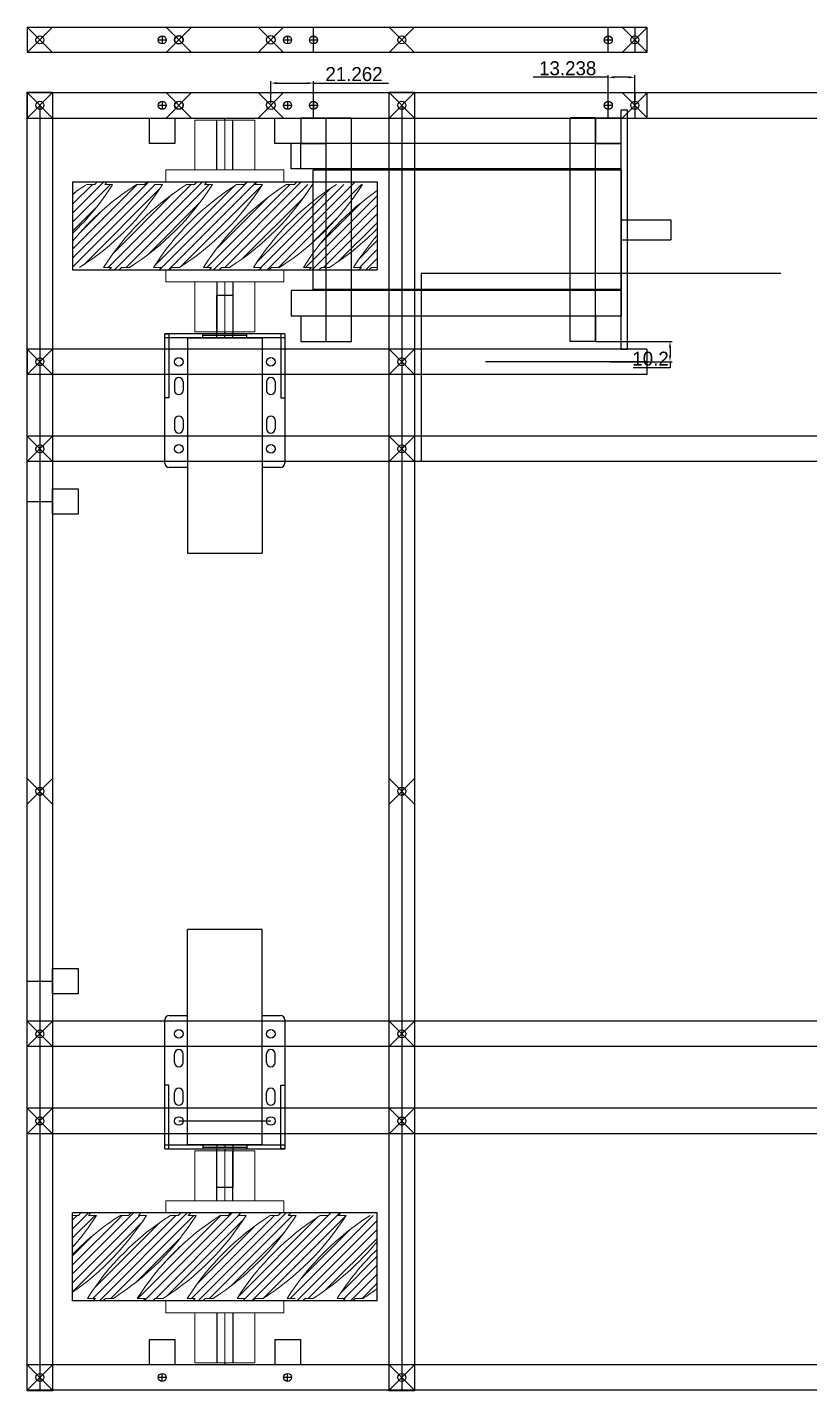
# Model space of a CAD drawing. Header units: millimetres. Extents: x -15418 to 43885, y -27590 to 23052.
# Drawn here: x 26012 to 26404, y -26933 to -26251 of the extents above; entities that cross this region are included whole.
import ezdxf

# ---------------------------------------------------------------- set-up
doc = ezdxf.new("R2010")
doc.units = ezdxf.units.MM
doc.header["$LTSCALE"] = 0.5
doc.layers.get('0').update_dxf_attribs({"lineweight": 5})
doc.layers.get('Defpoints').update_dxf_attribs({"color": 4})
for name, color, linetype in [('Layer1', 1, 'Continuous'), ('Layer2', 2, 'Continuous'), ('Layer3', 9, 'Continuous'), ('Layer4', 6, 'Continuous')]:
    doc.layers.add(name, color=color, linetype=linetype)
doc.layers.add('Layer5', color=51, linetype='Continuous', lineweight=5)
doc.dimstyles.new('ISO-25', dxfattribs={"dimtxt": 7, "dimasz": 3, "dimexe": 1, "dimexo": 1, "dimgap": 1, "dimtad": 1, "dimtoh": 1, "dimdec": 3, "dimdsep": 46, "dimtxsty": 'Standard', "dimcen": 2.5, "dimadec": 0, "dimazin": 0, "dimtfac": 1, "dimtdec": 3, "dimtmove": 0, "dimatfit": 3, "dimfxl": 1, "dimarcsym": 1})
pattern_1 = [(225, (51887.0437, -10518.279), (2.24506403, -2.24506403), [])]
pattern_2 = [(225, (52489.2437, -10442.3924), (2.24506403, -2.24506403), [])]

# ---------------------------------------------------------------- blocks, each defined once
blk = doc.blocks.new('*D398')
at = {"layer": 'Defpoints', "color": 0, "transparency": 16777216}
for p in [(26303.14, -26407.95), (26303.14, -26418.15), (26334.01, -26418.15)]:
    blk.add_point(p, dxfattribs=at)
at = {"layer": 'Layer2', "color": 0, "lineweight": -2, "transparency": 16777216}
for p, q in [((26304.14, -26407.95), (26335.01, -26407.95)), ((26334.01, -26410.95), (26334.01, -26415.15)), ((26304.14, -26418.15), (26335.01, -26418.15)), ((26334.01, -26421.15), (26315.51, -26421.15)), ((26334.01, -26418.15), (26334.01, -26421.15))]:
    blk.add_line(p, q, dxfattribs=at)
at = {"layer": 'Layer2', "color": 0, "transparency": 16777216}
for points in [[(26333.51, -26410.95), (26334.51, -26410.95), (26334.01, -26407.95)], [(26333.51, -26415.15), (26334.51, -26415.15), (26334.01, -26418.15)]]:
    blk.add_solid(points, dxfattribs=at)
at = {"layer": 'Layer2', "color": 0, "transparency": 16777216, "insert": (26324.26, -26416.65), "char_height": 7, "attachment_point": 5}
blk.add_mtext('10.2', dxfattribs=at)
blk = doc.blocks.new('*D399')
at = {"layer": 'Defpoints', "color": 0, "transparency": 16777216}
for p in [(26155.54, -26278.7), (26134.28, -26289.8), (26155.54, -26289.8)]:
    blk.add_point(p, dxfattribs=at)
at = {"layer": 'Layer2', "color": 0, "lineweight": -2, "transparency": 16777216}
for p, q in [((26134.28, -26288.8), (26134.28, -26277.7)), ((26137.28, -26278.7), (26152.54, -26278.7)), ((26155.54, -26288.8), (26155.54, -26277.7)), ((26155.54, -26278.7), (26193.21, -26278.7))]:
    blk.add_line(p, q, dxfattribs=at)
at = {"layer": 'Layer2', "color": 0, "transparency": 16777216}
for points in [[(26137.28, -26278.2), (26137.28, -26279.2), (26134.28, -26278.7)], [(26152.54, -26278.2), (26152.54, -26279.2), (26155.54, -26278.7)]]:
    blk.add_solid(points, dxfattribs=at)
at = {"layer": 'Layer2', "color": 0, "transparency": 16777216, "insert": (26175.88, -26274.2), "char_height": 7, "attachment_point": 5}
blk.add_mtext('21.262', dxfattribs=at)
blk = doc.blocks.new('*D400')
at = {"layer": 'Defpoints', "color": 0, "transparency": 16777216}
for p in [(26303.14, -26275.78), (26303.14, -26289.8), (26316.38, -26289.8)]:
    blk.add_point(p, dxfattribs=at)
at = {"layer": 'Layer2', "color": 0, "lineweight": -2, "transparency": 16777216}
for p, q in [((26303.14, -26275.78), (26265.48, -26275.78)), ((26303.14, -26288.8), (26303.14, -26274.78)), ((26313.38, -26275.78), (26306.14, -26275.78)), ((26316.38, -26288.8), (26316.38, -26274.78))]:
    blk.add_line(p, q, dxfattribs=at)
at = {"layer": 'Layer2', "color": 0, "transparency": 16777216}
for points in [[(26306.14, -26275.28), (26306.14, -26276.28), (26303.14, -26275.78)], [(26313.38, -26275.28), (26313.38, -26276.28), (26316.38, -26275.78)]]:
    blk.add_solid(points, dxfattribs=at)
at = {"layer": 'Layer2', "color": 0, "transparency": 16777216, "insert": (26282.81, -26271.28), "char_height": 7, "attachment_point": 5}
blk.add_mtext('13.238', dxfattribs=at)

msp = doc.modelspace()

# ---------------------------------------------------------------- hatches: boundary and pattern name
at = {"layer": 'Layer5', "transparency": 33554661}
h = msp.add_hatch(dxfattribs=at)
h.set_pattern_fill('ANSI31', color=256, angle=180)
h.set_pattern_definition(pattern_1)
edge = h.paths.add_edge_path()
edge.add_line((26077.3509, -26328.1521), (26072.3509, -26328.1521))
edge.add_line((26072.3509, -26328.1521), (26071.1109, -26329.3921))
edge.add_line((26071.1109, -26329.3921), (26067.1109, -26329.3921))
edge.add_arc((26140.3223, -26444.1235), 136.1, 122.5424058, 140.6485407)
edge.add_line((26035.0802, -26357.8258), (26035.0802, -26370.9121))
edge.add_line((26035.0802, -26370.9121), (26038.5909, -26370.9121))
edge.add_arc((25965.1225, -26255.9236), 136.455, -57.4246642, -32.5753358)
edge.add_line((26080.1109, -26329.3921), (26076.1109, -26329.3921))
edge.add_line((26076.1109, -26329.3921), (26077.3509, -26328.1521))
edge = h.paths.add_edge_path()
edge.add_line((26052.3509, -26328.1521), (26047.3509, -26328.1521))
edge.add_line((26047.3509, -26328.1521), (26046.1109, -26329.3921))
edge.add_line((26046.1109, -26329.3921), (26042.1109, -26329.3921))
edge.add_arc((26115.3223, -26444.1235), 136.1, 122.5424058, 126.1273887)
edge.add_line((26035.0802, -26334.1944), (26035.0802, -26353.9185))
edge.add_arc((25940.1225, -26255.9236), 136.455, -45.9017964, -32.5753358)
edge.add_line((26055.1109, -26329.3921), (26051.1109, -26329.3921))
edge.add_line((26051.1109, -26329.3921), (26052.3509, -26328.1521))
h = msp.add_hatch(dxfattribs=at)
h.set_pattern_fill('ANSI31', color=256, angle=180)
h.set_pattern_definition(pattern_1)
h.paths.add_polyline_path([(26187.4802, -26354.9793, 0.03656583), (26175.5909, -26370.9121), (26179.5909, -26370.9121), (26178.3509, -26372.1521), (26183.3509, -26372.1521), (26184.5909, -26370.9121), (26187.4802, -26370.9121)], flags=17)
edge = h.paths.add_edge_path()
edge.add_line((26053.3509, -26372.1521), (26058.3509, -26372.1521))
edge.add_line((26058.3509, -26372.1521), (26059.5909, -26370.9121))
edge.add_line((26059.5909, -26370.9121), (26063.5909, -26370.9121))
edge.add_arc((25990.1225, -26255.9236), 136.455, -57.4246642, -32.5753358)
edge.add_line((26105.1109, -26329.3921), (26101.1109, -26329.3921))
edge.add_line((26101.1109, -26329.3921), (26102.3509, -26328.1521))
edge.add_line((26102.3509, -26328.1521), (26097.3509, -26328.1521))
edge.add_line((26097.3509, -26328.1521), (26096.1109, -26329.3921))
edge.add_line((26096.1109, -26329.3921), (26092.1109, -26329.3921))
edge.add_arc((26165.3223, -26444.1235), 136.1, 122.5424058, 147.4575942)
edge.add_line((26050.5909, -26370.9121), (26054.5909, -26370.9121))
edge.add_line((26054.5909, -26370.9121), (26053.3509, -26372.1521))
edge = h.paths.add_edge_path()
edge.add_line((26128.3509, -26372.1521), (26133.3509, -26372.1521))
edge.add_line((26133.3509, -26372.1521), (26134.5909, -26370.9121))
edge.add_line((26134.5909, -26370.9121), (26138.5909, -26370.9121))
edge.add_arc((26065.1225, -26255.9236), 136.455, -57.4246642, -32.5753358)
edge.add_line((26180.1109, -26329.3921), (26176.1109, -26329.3921))
edge.add_line((26176.1109, -26329.3921), (26177.3509, -26328.1521))
edge.add_line((26177.3509, -26328.1521), (26172.3509, -26328.1521))
edge.add_line((26172.3509, -26328.1521), (26171.1109, -26329.3921))
edge.add_line((26171.1109, -26329.3921), (26167.1109, -26329.3921))
edge.add_arc((26240.3223, -26444.1235), 136.1, 122.5424058, 147.4575942)
edge.add_line((26125.5909, -26370.9121), (26129.5909, -26370.9121))
edge.add_line((26129.5909, -26370.9121), (26128.3509, -26372.1521))
edge = h.paths.add_edge_path()
edge.add_line((26153.3509, -26372.1521), (26158.3509, -26372.1521))
edge.add_line((26158.3509, -26372.1521), (26159.5909, -26370.9121))
edge.add_line((26159.5909, -26370.9121), (26163.5909, -26370.9121))
edge.add_arc((26090.1225, -26255.9236), 136.455, -57.4246642, -44.481355)
edge.add_line((26187.4802, -26351.5345), (26187.4802, -26332.4821))
edge.add_arc((26265.3223, -26444.1235), 136.1, 124.8862079, 147.4575942)
edge.add_line((26150.5909, -26370.9121), (26154.5909, -26370.9121))
edge.add_line((26154.5909, -26370.9121), (26153.3509, -26372.1521))
h = msp.add_hatch(dxfattribs=at)
h.set_pattern_fill('ANSI31', color=256, angle=180)
h.set_pattern_definition(pattern_1)
edge = h.paths.add_edge_path()
edge.add_line((26078.3509, -26372.1521), (26083.3509, -26372.1521))
edge.add_line((26083.3509, -26372.1521), (26084.5909, -26370.9121))
edge.add_line((26084.5909, -26370.9121), (26088.5909, -26370.9121))
edge.add_arc((26015.1225, -26255.9236), 136.455, -57.4246642, -32.5753358)
edge.add_line((26130.1109, -26329.3921), (26126.1109, -26329.3921))
edge.add_line((26126.1109, -26329.3921), (26127.3509, -26328.1521))
edge.add_line((26127.3509, -26328.1521), (26122.3509, -26328.1521))
edge.add_line((26122.3509, -26328.1521), (26121.1109, -26329.3921))
edge.add_line((26121.1109, -26329.3921), (26117.1109, -26329.3921))
edge.add_arc((26190.3223, -26444.1235), 136.1, 122.5424058, 147.4575942)
edge.add_line((26075.5909, -26370.9121), (26079.5909, -26370.9121))
edge.add_line((26079.5909, -26370.9121), (26078.3509, -26372.1521))
edge = h.paths.add_edge_path()
edge.add_line((26103.3509, -26372.1521), (26108.3509, -26372.1521))
edge.add_line((26108.3509, -26372.1521), (26109.5909, -26370.9121))
edge.add_line((26109.5909, -26370.9121), (26113.5909, -26370.9121))
edge.add_arc((26040.1225, -26255.9236), 136.455, -57.4246642, -32.5753358)
edge.add_line((26155.1109, -26329.3921), (26151.1109, -26329.3921))
edge.add_line((26151.1109, -26329.3921), (26152.3509, -26328.1521))
edge.add_line((26152.3509, -26328.1521), (26147.3509, -26328.1521))
edge.add_line((26147.3509, -26328.1521), (26146.1109, -26329.3921))
edge.add_line((26146.1109, -26329.3921), (26142.1109, -26329.3921))
edge.add_arc((26215.3223, -26444.1235), 136.1, 122.5424058, 147.4575942)
edge.add_line((26100.5909, -26370.9121), (26104.5909, -26370.9121))
edge.add_line((26104.5909, -26370.9121), (26103.3509, -26372.1521))
h = msp.add_hatch(dxfattribs=at)
h.set_pattern_fill('ANSI31', color=256, angle=180)
h.set_pattern_definition(pattern_2)
h.paths.add_polyline_path([(26035.0802, -26861.3249, 0.03656583), (26046.9694, -26845.3921), (26042.9694, -26845.3921), (26044.2094, -26844.1521), (26039.2094, -26844.1521), (26037.9694, -26845.3921), (26035.0802, -26845.3921)], flags=17)
edge = h.paths.add_edge_path()
edge.add_line((26169.2094, -26844.1521), (26164.2094, -26844.1521))
edge.add_line((26164.2094, -26844.1521), (26162.9694, -26845.3921))
edge.add_line((26162.9694, -26845.3921), (26158.9694, -26845.3921))
edge.add_arc((26232.4379, -26960.3805), 136.455, 122.5753358, 147.4246642)
edge.add_line((26117.4494, -26886.9121), (26121.4494, -26886.9121))
edge.add_line((26121.4494, -26886.9121), (26120.2094, -26888.1521))
edge.add_line((26120.2094, -26888.1521), (26125.2094, -26888.1521))
edge.add_line((26125.2094, -26888.1521), (26126.4494, -26886.9121))
edge.add_line((26126.4494, -26886.9121), (26130.4494, -26886.9121))
edge.add_arc((26057.238, -26772.1807), 136.1, 302.5424058, 327.4575942)
edge.add_line((26171.9694, -26845.3921), (26167.9694, -26845.3921))
edge.add_line((26167.9694, -26845.3921), (26169.2094, -26844.1521))
edge = h.paths.add_edge_path()
edge.add_line((26094.2094, -26844.1521), (26089.2094, -26844.1521))
edge.add_line((26089.2094, -26844.1521), (26087.9694, -26845.3921))
edge.add_line((26087.9694, -26845.3921), (26083.9694, -26845.3921))
edge.add_arc((26157.4379, -26960.3805), 136.455, 122.5753358, 147.4246642)
edge.add_line((26042.4494, -26886.9121), (26046.4494, -26886.9121))
edge.add_line((26046.4494, -26886.9121), (26045.2094, -26888.1521))
edge.add_line((26045.2094, -26888.1521), (26050.2094, -26888.1521))
edge.add_line((26050.2094, -26888.1521), (26051.4494, -26886.9121))
edge.add_line((26051.4494, -26886.9121), (26055.4494, -26886.9121))
edge.add_arc((25982.238, -26772.1807), 136.1, 302.5424058, 327.4575942)
edge.add_line((26096.9694, -26845.3921), (26092.9694, -26845.3921))
edge.add_line((26092.9694, -26845.3921), (26094.2094, -26844.1521))
edge = h.paths.add_edge_path()
edge.add_line((26069.2094, -26844.1521), (26064.2094, -26844.1521))
edge.add_line((26064.2094, -26844.1521), (26062.9694, -26845.3921))
edge.add_line((26062.9694, -26845.3921), (26058.9694, -26845.3921))
edge.add_arc((26132.4379, -26960.3805), 136.455, 122.5753358, 135.518645)
edge.add_line((26035.0802, -26864.7697), (26035.0802, -26883.8221))
edge.add_arc((25957.238, -26772.1807), 136.1, 304.8862079, 327.4575942)
edge.add_line((26071.9694, -26845.3921), (26067.9694, -26845.3921))
edge.add_line((26067.9694, -26845.3921), (26069.2094, -26844.1521))
h = msp.add_hatch(dxfattribs=at)
h.set_pattern_fill('ANSI31', color=256, angle=180)
h.set_pattern_definition(pattern_2)
edge = h.paths.add_edge_path()
edge.add_line((26144.2094, -26844.1521), (26139.2094, -26844.1521))
edge.add_line((26139.2094, -26844.1521), (26137.9694, -26845.3921))
edge.add_line((26137.9694, -26845.3921), (26133.9694, -26845.3921))
edge.add_arc((26207.4379, -26960.3805), 136.455, 122.5753358, 147.4246642)
edge.add_line((26092.4494, -26886.9121), (26096.4494, -26886.9121))
edge.add_line((26096.4494, -26886.9121), (26095.2094, -26888.1521))
edge.add_line((26095.2094, -26888.1521), (26100.2094, -26888.1521))
edge.add_line((26100.2094, -26888.1521), (26101.4494, -26886.9121))
edge.add_line((26101.4494, -26886.9121), (26105.4494, -26886.9121))
edge.add_arc((26032.238, -26772.1807), 136.1, 302.5424058, 327.4575942)
edge.add_line((26146.9694, -26845.3921), (26142.9694, -26845.3921))
edge.add_line((26142.9694, -26845.3921), (26144.2094, -26844.1521))
edge = h.paths.add_edge_path()
edge.add_line((26119.2094, -26844.1521), (26114.2094, -26844.1521))
edge.add_line((26114.2094, -26844.1521), (26112.9694, -26845.3921))
edge.add_line((26112.9694, -26845.3921), (26108.9694, -26845.3921))
edge.add_arc((26182.4379, -26960.3805), 136.455, 122.5753358, 147.4246642)
edge.add_line((26067.4494, -26886.9121), (26071.4494, -26886.9121))
edge.add_line((26071.4494, -26886.9121), (26070.2094, -26888.1521))
edge.add_line((26070.2094, -26888.1521), (26075.2094, -26888.1521))
edge.add_line((26075.2094, -26888.1521), (26076.4494, -26886.9121))
edge.add_line((26076.4494, -26886.9121), (26080.4494, -26886.9121))
edge.add_arc((26007.238, -26772.1807), 136.1, 302.5424058, 327.4575942)
edge.add_line((26121.9694, -26845.3921), (26117.9694, -26845.3921))
edge.add_line((26117.9694, -26845.3921), (26119.2094, -26844.1521))
h = msp.add_hatch(dxfattribs=at)
h.set_pattern_fill('ANSI31', color=256, angle=180)
h.set_pattern_definition(pattern_2)
edge = h.paths.add_edge_path()
edge.add_line((26145.2094, -26888.1521), (26150.2094, -26888.1521))
edge.add_line((26150.2094, -26888.1521), (26151.4494, -26886.9121))
edge.add_line((26151.4494, -26886.9121), (26155.4494, -26886.9121))
edge.add_arc((26082.238, -26772.1807), 136.1, 302.5424058, 320.6485407)
edge.add_line((26187.4802, -26858.4784), (26187.4802, -26845.3921))
edge.add_line((26187.4802, -26845.3921), (26183.9694, -26845.3921))
edge.add_arc((26257.4379, -26960.3805), 136.455, 122.5753358, 147.4246642)
edge.add_line((26142.4494, -26886.9121), (26146.4494, -26886.9121))
edge.add_line((26146.4494, -26886.9121), (26145.2094, -26888.1521))
edge = h.paths.add_edge_path()
edge.add_line((26170.2094, -26888.1521), (26175.2094, -26888.1521))
edge.add_line((26175.2094, -26888.1521), (26176.4494, -26886.9121))
edge.add_line((26176.4494, -26886.9121), (26180.4494, -26886.9121))
edge.add_arc((26107.238, -26772.1807), 136.1, 302.5424058, 306.1273887)
edge.add_line((26187.4802, -26882.1097), (26187.4802, -26862.3857))
edge.add_arc((26282.4379, -26960.3805), 136.455, 134.0982036, 147.4246642)
edge.add_line((26167.4494, -26886.9121), (26171.4494, -26886.9121))
edge.add_line((26171.4494, -26886.9121), (26170.2094, -26888.1521))

# ---------------------------------------------------------------- linework, layer by layer
at = {"transparency": 33554661}
for p, q in [((26096.2802, -26297.1521), (26126.2802, -26297.1521)), ((26096.2802, -26322.1521), (26096.2802, -26297.1521)), ((26111.2802, -26322.1521), (26111.2802, -26297.1521)), ((26126.2802, -26322.1521), (26126.2802, -26297.1521)), ((26081.7802, -26328.1521), (26081.7802, -26322.1521)), ((26081.7802, -26322.1521), (26140.7802, -26322.1521)), ((26140.7802, -26322.1521), (26140.7802, -26328.1521)), ((26140.7802, -26328.1521), (26081.7802, -26328.1521)), ((26081.7802, -26372.1521), (26140.7802, -26372.1521)), ((26081.7802, -26378.1521), (26081.7802, -26372.1521)), ((26140.7802, -26372.1521), (26140.7802, -26378.1521)), ((26140.7802, -26378.1521), (26081.7802, -26378.1521)), ((26096.2802, -26378.1521), (26096.2802, -26403.1521)), ((26111.2802, -26378.1521), (26111.2802, -26403.1521)), ((26126.2802, -26378.1521), (26126.2802, -26403.1521)), ((26126.2802, -26403.1521), (26096.2802, -26403.1521)), ((26096.2802, -26813.1521), (26126.2802, -26813.1521)), ((26096.2802, -26838.1521), (26096.2802, -26813.1521)), ((26111.2802, -26838.1521), (26111.2802, -26813.1521)), ((26126.2802, -26838.1521), (26126.2802, -26813.1521)), ((26081.7802, -26844.1521), (26081.7802, -26838.1521)), ((26081.7802, -26838.1521), (26140.7802, -26838.1521)), ((26140.7802, -26838.1521), (26140.7802, -26844.1521)), ((26140.7802, -26844.1521), (26081.7802, -26844.1521)), ((26081.7802, -26888.1521), (26140.7802, -26888.1521)), ((26081.7802, -26894.1521), (26081.7802, -26888.1521)), ((26140.7802, -26888.1521), (26140.7802, -26894.1521)), ((26140.7802, -26894.1521), (26081.7802, -26894.1521)), ((26096.2802, -26894.1521), (26096.2802, -26919.1521)), ((26111.2802, -26894.1521), (26111.2802, -26919.1521)), ((26126.2802, -26894.1521), (26126.2802, -26919.1521)), ((26126.2802, -26919.1521), (26096.2802, -26919.1521))]:
    msp.add_line(p, q, dxfattribs=at)
at = {"layer": 'Defpoints', "transparency": 33554661}
for p, q in [((26081.2802, -26468.8621), (26081.2802, -26404.1521)), ((26141.2802, -26404.1521), (26081.2802, -26404.1521)), ((26081.2802, -26404.1521), (26083.2802, -26404.1521)), ((26141.2802, -26406.1521), (26081.2802, -26406.1521)), ((26083.2802, -26404.1521), (26083.2802, -26436.1521)), ((26100.2802, -26406.1521), (26100.2802, -26404.1521)), ((26122.2802, -26406.1521), (26122.2802, -26404.1521)), ((26141.2802, -26404.1521), (26139.2802, -26404.1521)), ((26139.2802, -26404.1521), (26139.2802, -26436.1521)), ((26141.2802, -26404.1521), (26141.2802, -26468.8621)), ((26086.1302, -26428.1521), (26086.1302, -26432.4521)), ((26090.4302, -26428.1521), (26090.4302, -26432.4521)), ((26132.1302, -26428.1521), (26132.1302, -26432.4521)), ((26136.4302, -26428.1521), (26136.4302, -26432.4521)), ((26083.2802, -26436.1521), (26081.2802, -26436.1521)), ((26139.2802, -26436.1521), (26141.2802, -26436.1521)), ((26086.1302, -26447.4521), (26086.1302, -26451.7521)), ((26090.4302, -26447.4521), (26090.4302, -26451.7521)), ((26132.1302, -26447.4521), (26132.1302, -26451.7521)), ((26136.4302, -26447.4521), (26136.4302, -26451.7521)), ((26092.6302, -26471.0121), (26083.4302, -26471.0121)), ((26139.1302, -26471.0121), (26129.9302, -26471.0121)), ((26081.2802, -26812.1521), (26081.2802, -26747.4421)), ((26083.4302, -26745.2921), (26092.6302, -26745.2921)), ((26129.9302, -26745.2921), (26139.1302, -26745.2921)), ((26141.2802, -26747.4421), (26141.2802, -26812.1521)), ((26086.1302, -26768.8521), (26086.1302, -26764.5521)), ((26090.4302, -26768.8521), (26090.4302, -26764.5521)), ((26132.1302, -26768.8521), (26132.1302, -26764.5521)), ((26136.4302, -26768.8521), (26136.4302, -26764.5521)), ((26083.2802, -26780.1521), (26081.2802, -26780.1521)), ((26083.2802, -26812.1521), (26083.2802, -26780.1521)), ((26086.1302, -26788.1521), (26086.1302, -26783.8521)), ((26090.4302, -26788.1521), (26090.4302, -26783.8521)), ((26132.1302, -26788.1521), (26132.1302, -26783.8521)), ((26136.4302, -26788.1521), (26136.4302, -26783.8521)), ((26139.2802, -26812.1521), (26139.2802, -26780.1521)), ((26139.2802, -26780.1521), (26141.2802, -26780.1521)), ((26081.2802, -26810.1521), (26141.2802, -26810.1521)), ((26100.2802, -26810.1521), (26100.2802, -26812.1521)), ((26122.2802, -26810.1521), (26122.2802, -26812.1521)), ((26081.2802, -26812.1521), (26141.2802, -26812.1521)), ((26081.2802, -26812.1521), (26083.2802, -26812.1521)), ((26141.2802, -26812.1521), (26139.2802, -26812.1521))]:
    msp.add_line(p, q, dxfattribs=at)
for centre in [(26088.2802, -26257.0868), (26134.2802, -26257.0868), (26088.2802, -26289.8021), (26134.2802, -26289.8021), (26088.2802, -26418.1521), (26088.2802, -26418.1521), (26134.2802, -26418.1521), (26134.2802, -26418.1521), (26088.2802, -26461.7521), (26088.2802, -26461.7521), (26134.2802, -26461.7521), (26134.2802, -26461.7521), (26088.2802, -26754.5521), (26088.2802, -26754.5521), (26134.2802, -26754.5521), (26134.2802, -26754.5521), (26088.2802, -26798.1521), (26088.2802, -26798.1521), (26134.2802, -26798.1521), (26134.2802, -26798.1521)]:
    msp.add_circle(centre, 2.15, dxfattribs=at)
for centre, start, end in [((26088.2802, -26428.1521), 0, 180), ((26134.2802, -26428.1521), 0, 180), ((26088.2802, -26432.4521), 180, 0), ((26134.2802, -26432.4521), 180, 0), ((26088.2802, -26447.4521), 0, 180), ((26134.2802, -26447.4521), 0, 180), ((26088.2802, -26451.7521), 180, 0), ((26134.2802, -26451.7521), 180, 0), ((26083.4302, -26468.8621), 180, 270), ((26139.1302, -26468.8621), 270, 0), ((26083.4302, -26747.4421), 90, 180), ((26139.1302, -26747.4421), 0, 90), ((26088.2802, -26764.5521), 0, 180), ((26134.2802, -26764.5521), 0, 180), ((26088.2802, -26768.8521), 180, 0), ((26134.2802, -26768.8521), 180, 0), ((26088.2802, -26783.8521), 0, 180), ((26134.2802, -26783.8521), 0, 180), ((26088.2802, -26788.1521), 180, 0), ((26134.2802, -26788.1521), 180, 0)]:
    msp.add_arc(centre, 2.15, start, end, dxfattribs=at)
at = {"layer": 'Layer1', "transparency": 33554661}
for p, q in [((26309.4925, -26292.0521), (26312.4925, -26292.0521)), ((26309.4925, -26412.0521), (26309.4925, -26292.0521)), ((26312.4925, -26292.0521), (26312.4925, -26412.0521)), ((26149.1925, -26296.1521), (26149.1925, -26308.8521)), ((26161.8925, -26296.1521), (26149.1925, -26296.1521)), ((26161.8925, -26308.8521), (26161.8925, -26296.1521)), ((26296.7925, -26296.1521), (26296.7925, -26308.8521)), ((26309.4925, -26296.1521), (26296.7925, -26296.1521)), ((26309.4925, -26308.8521), (26309.4925, -26296.1521)), ((26149.1925, -26308.8521), (26161.8925, -26308.8521)), ((26296.7925, -26308.8521), (26309.4925, -26308.8521)), ((26389.4925, -26373.9299), (26209.4925, -26373.9299)), ((26209.4925, -26373.9299), (26209.4925, -26468.183)), ((26107.2802, -26404.8521), (26107.2802, -26384.8521)), ((26107.2802, -26384.8521), (26115.2802, -26384.8521)), ((26115.2802, -26384.8521), (26115.2802, -26404.8521)), ((26149.1925, -26395.2521), (26149.1925, -26407.9521)), ((26161.8925, -26395.2521), (26149.1925, -26395.2521)), ((26161.8925, -26407.9521), (26161.8925, -26395.2521)), ((26296.7925, -26395.2521), (26296.7925, -26407.9521)), ((26309.4925, -26395.2521), (26296.7925, -26395.2521)), ((26309.4925, -26407.9521), (26309.4925, -26395.2521)), ((26092.6302, -26406.1521), (26129.9302, -26406.1521)), ((26092.6302, -26406.1521), (26092.6302, -26513.9521)), ((26100.2802, -26406.1521), (26100.2802, -26404.8521)), ((26100.2802, -26404.8521), (26122.2802, -26404.8521)), ((26107.2802, -26406.1521), (26107.2802, -26404.8521)), ((26111.2802, -26406.1521), (26111.2802, -26404.8521)), ((26115.2802, -26406.1521), (26115.2802, -26404.8521)), ((26122.2802, -26406.1521), (26122.2802, -26404.8521)), ((26129.9302, -26406.1521), (26129.9302, -26513.9521)), ((26149.1925, -26407.9521), (26161.8925, -26407.9521)), ((26296.7925, -26407.9521), (26309.4925, -26407.9521)), ((26312.4925, -26412.0521), (26309.4925, -26412.0521)), ((26092.6302, -26513.9521), (26129.9302, -26513.9521)), ((26092.6302, -26810.1521), (26092.6302, -26702.3521)), ((26129.9302, -26702.3521), (26092.6302, -26702.3521)), ((26129.9302, -26810.1521), (26129.9302, -26702.3521)), ((26134.2802, -26798.1521), (26088.2802, -26798.1521)), ((26129.9302, -26810.1521), (26092.6302, -26810.1521)), ((26100.2802, -26810.1521), (26100.2802, -26811.4521)), ((26122.2802, -26811.4521), (26100.2802, -26811.4521)), ((26107.2802, -26810.1521), (26107.2802, -26811.4521)), ((26107.2802, -26831.4521), (26107.2802, -26811.4521)), ((26111.2802, -26810.1521), (26111.2802, -26811.4521)), ((26115.2802, -26810.1521), (26115.2802, -26811.4521)), ((26115.2802, -26811.4521), (26115.2802, -26831.4521)), ((26122.2802, -26810.1521), (26122.2802, -26811.4521)), ((26115.2802, -26831.4521), (26107.2802, -26831.4521))]:
    msp.add_line(p, q, dxfattribs=at)
at = {"layer": 'Layer2', "transparency": 33554661}
for p, q in [((26012.3802, -26250.7368), (26012.3802, -26263.4368)), ((26012.3802, -26250.7368), (26322.3802, -26250.7368)), ((26155.5425, -26263.4368), (26155.5425, -26250.7368)), ((26303.1425, -26263.4368), (26303.1425, -26250.7368)), ((26316.3802, -26250.7368), (26316.3802, -26263.4368)), ((26322.3802, -26250.7368), (26322.3802, -26263.4368)), ((26322.3802, -26250.7368), (26322.3802, -26263.4368)), ((26077.9302, -26257.0868), (26081.9302, -26257.0868)), ((26079.9302, -26255.0868), (26079.9302, -26259.0868)), ((26140.6302, -26257.0868), (26144.6302, -26257.0868)), ((26142.6302, -26255.0868), (26142.6302, -26259.0868)), ((26153.5425, -26257.0868), (26157.5425, -26257.0868)), ((26155.5425, -26255.0868), (26155.5425, -26259.0868)), ((26301.1425, -26257.0868), (26305.1425, -26257.0868)), ((26303.1425, -26255.0868), (26303.1425, -26259.0868)), ((26322.3802, -26263.4368), (26012.3802, -26263.4368)), ((26012.3802, -26933.1521), (26012.3802, -26283.1521)), ((26012.3802, -26283.1521), (26025.0802, -26283.1521)), ((26012.3802, -26283.4521), (26812.3802, -26283.4521)), ((26012.3802, -26283.4521), (26012.3802, -26296.1521)), ((26025.0802, -26283.1521), (26025.0802, -26933.1521)), ((26155.5425, -26296.1521), (26155.5425, -26283.4521)), ((26193.4802, -26933.1521), (26193.4802, -26283.1521)), ((26193.4802, -26283.1521), (26206.1802, -26283.1521)), ((26206.1802, -26283.1521), (26206.1802, -26933.1521)), ((26303.1425, -26296.1521), (26303.1425, -26283.4521)), ((26316.3802, -26283.4521), (26316.3802, -26296.1521)), ((26322.3802, -26283.4521), (26322.3802, -26296.1521)), ((26018.7302, -26289.8021), (26018.7302, -26933.1521)), ((26077.9302, -26289.8021), (26081.9302, -26289.8021)), ((26079.9302, -26287.8021), (26079.9302, -26291.8021)), ((26140.6302, -26289.8021), (26144.6302, -26289.8021)), ((26142.6302, -26287.8021), (26142.6302, -26291.8021)), ((26153.5425, -26289.8021), (26157.5425, -26289.8021)), ((26155.5425, -26287.8021), (26155.5425, -26291.8021)), ((26199.8302, -26289.8021), (26199.8302, -26933.1521)), ((26301.1425, -26289.8021), (26305.1425, -26289.8021)), ((26303.1425, -26287.8021), (26303.1425, -26291.8021)), ((26012.3802, -26296.1521), (26812.3802, -26296.1521)), ((26073.5061, -26308.8521), (26073.5061, -26296.1521)), ((26073.5061, -26296.1521), (26086.2061, -26296.1521)), ((26073.5061, -26308.8521), (26073.5061, -26296.1521)), ((26073.5061, -26296.1521), (26086.2061, -26296.1521)), ((26086.2061, -26296.1521), (26086.2061, -26308.8521)), ((26086.2061, -26296.1521), (26086.2061, -26308.8521)), ((26107.2802, -26322.1521), (26107.2802, -26297.1521)), ((26115.2802, -26322.1521), (26115.2802, -26297.1521)), ((26136.2802, -26308.8521), (26136.2802, -26296.1521)), ((26136.2802, -26296.1521), (26148.9802, -26296.1521)), ((26136.2802, -26308.8521), (26136.2802, -26296.1521)), ((26136.2802, -26296.1521), (26148.9802, -26296.1521)), ((26086.2061, -26308.8521), (26073.5061, -26308.8521)), ((26086.2061, -26308.8521), (26073.5061, -26308.8521)), ((26148.9802, -26308.8521), (26136.2802, -26308.8521)), ((26148.9802, -26308.8521), (26136.2802, -26308.8521)), ((26155.4925, -26382.0521), (26155.4925, -26322.0521)), ((26155.4925, -26322.0521), (26309.4925, -26322.0521)), ((26309.4925, -26322.0521), (26309.4925, -26382.0521)), ((26309.4925, -26347.0521), (26334.4925, -26347.0521)), ((26334.4925, -26347.0521), (26334.4925, -26357.0521)), ((26309.4925, -26357.0521), (26334.4925, -26357.0521)), ((26107.2802, -26378.1521), (26107.2802, -26403.1521)), ((26115.2802, -26378.1521), (26115.2802, -26403.1521)), ((26309.4925, -26382.0521), (26155.4925, -26382.0521)), ((26012.3802, -26411.8021), (26012.3802, -26424.5021)), ((26322.3802, -26411.8021), (26012.3802, -26411.8021)), ((26322.3802, -26411.8021), (26322.3802, -26424.5021)), ((26322.3802, -26418.1521), (26241.6389, -26418.1521)), ((26322.3802, -26424.5021), (26012.3802, -26424.5021)), ((26812.3802, -26455.4021), (26012.3802, -26455.4021)), ((26812.3802, -26468.1021), (26012.3802, -26468.1021)), ((26025.0802, -26494.5021), (26025.0802, -26481.8021)), ((26025.0802, -26481.8021), (26037.7802, -26481.8021)), ((26025.0802, -26494.5021), (26025.0802, -26481.8021)), ((26025.0802, -26481.8021), (26037.7802, -26481.8021)), ((26037.7802, -26481.8021), (26037.7802, -26494.5021)), ((26037.7802, -26481.8021), (26037.7802, -26494.5021)), ((26012.3802, -26488.1521), (26025.0802, -26488.1521)), ((26037.7802, -26494.5021), (26025.0802, -26494.5021)), ((26037.7802, -26494.5021), (26025.0802, -26494.5021)), ((26025.0802, -26734.5021), (26025.0802, -26721.8021)), ((26025.0802, -26721.8021), (26037.7802, -26721.8021)), ((26025.0802, -26734.5021), (26025.0802, -26721.8021)), ((26025.0802, -26721.8021), (26037.7802, -26721.8021)), ((26037.7802, -26721.8021), (26037.7802, -26734.5021)), ((26037.7802, -26721.8021), (26037.7802, -26734.5021)), ((26012.3802, -26728.1521), (26025.0802, -26728.1521)), ((26037.7802, -26734.5021), (26025.0802, -26734.5021)), ((26037.7802, -26734.5021), (26025.0802, -26734.5021)), ((26812.3802, -26748.2021), (26012.3802, -26748.2021)), ((26812.3802, -26760.9021), (26012.3802, -26760.9021)), ((26812.3802, -26791.8021), (26012.3802, -26791.8021)), ((26812.3802, -26804.5021), (26012.3802, -26804.5021)), ((26107.2802, -26838.1521), (26107.2802, -26813.1521)), ((26115.2802, -26838.1521), (26115.2802, -26813.1521)), ((26107.2802, -26894.1521), (26107.2802, -26919.1521)), ((26115.2802, -26894.1521), (26115.2802, -26919.1521)), ((26073.5802, -26920.1521), (26073.5802, -26907.4521)), ((26073.5802, -26907.4521), (26086.2802, -26907.4521)), ((26073.5802, -26920.1521), (26073.5802, -26907.4521)), ((26073.5802, -26907.4521), (26086.2802, -26907.4521)), ((26086.2802, -26907.4521), (26086.2802, -26920.1521)), ((26086.2802, -26907.4521), (26086.2802, -26920.1521)), ((26136.3542, -26920.1521), (26136.3542, -26907.4521)), ((26136.3542, -26907.4521), (26149.0542, -26907.4521)), ((26136.3542, -26920.1521), (26136.3542, -26907.4521)), ((26136.3542, -26907.4521), (26149.0542, -26907.4521)), ((26149.0542, -26907.4521), (26149.0542, -26920.1521)), ((26149.0542, -26907.4521), (26149.0542, -26920.1521)), ((26812.3802, -26920.1521), (26012.3802, -26920.1521)), ((26086.2802, -26920.1521), (26073.5802, -26920.1521)), ((26086.2802, -26920.1521), (26073.5802, -26920.1521)), ((26149.0542, -26920.1521), (26136.3542, -26920.1521)), ((26149.0542, -26920.1521), (26136.3542, -26920.1521)), ((26081.9302, -26926.5021), (26077.9302, -26926.5021)), ((26079.9302, -26928.5021), (26079.9302, -26924.5021)), ((26144.6302, -26926.5021), (26140.6302, -26926.5021)), ((26142.6302, -26928.5021), (26142.6302, -26924.5021)), ((26812.3802, -26932.8521), (26012.3802, -26932.8521)), ((26025.0802, -26933.1521), (26012.3802, -26933.1521)), ((26206.1802, -26933.1521), (26193.4802, -26933.1521))]:
    msp.add_line(p, q, dxfattribs=at)
for centre in [(26079.9302, -26257.0868), (26142.6302, -26257.0868), (26155.5425, -26257.0868), (26303.1425, -26257.0868), (26079.9302, -26289.8021), (26142.6302, -26289.8021), (26155.5425, -26289.8021), (26303.1425, -26289.8021), (26079.9302, -26926.5021), (26142.6302, -26926.5021)]:
    msp.add_circle(centre, 2, dxfattribs=at)
at = {"layer": 'Layer3', "transparency": 33554661}
for p, q in [((26012.3802, -26250.7368), (26025.0802, -26263.4368)), ((26012.3802, -26263.4368), (26025.0802, -26250.7368)), ((26081.9302, -26250.7368), (26094.6302, -26263.4368)), ((26081.9302, -26263.4368), (26094.6302, -26250.7368)), ((26127.9302, -26250.7368), (26140.6302, -26263.4368)), ((26127.9302, -26263.4368), (26140.6302, -26250.7368)), ((26193.4802, -26250.7368), (26206.1802, -26263.4368)), ((26193.4802, -26263.4368), (26206.1802, -26250.7368)), ((26310.0302, -26250.7368), (26322.3802, -26263.0868)), ((26310.0302, -26263.4368), (26322.3802, -26251.0868)), ((26012.3802, -26283.4521), (26025.0802, -26296.1521)), ((26012.3802, -26296.1521), (26025.0802, -26283.4521)), ((26012.3802, -26283.4521), (26025.0802, -26296.1521)), ((26012.3802, -26296.1521), (26025.0802, -26283.4521)), ((26081.9302, -26283.4521), (26094.6302, -26296.1521)), ((26081.9302, -26296.1521), (26094.6302, -26283.4521)), ((26127.9302, -26283.4521), (26140.6302, -26296.1521)), ((26127.9302, -26296.1521), (26140.6302, -26283.4521)), ((26206.1802, -26283.4521), (26193.4802, -26296.1521)), ((26206.1802, -26296.1521), (26193.4802, -26283.4521)), ((26193.4802, -26283.4521), (26206.1802, -26296.1521)), ((26193.4802, -26296.1521), (26206.1802, -26283.4521)), ((26193.4802, -26283.4521), (26206.1802, -26296.1521)), ((26193.4802, -26296.1521), (26206.1802, -26283.4521)), ((26310.0302, -26283.4521), (26322.7302, -26296.1521)), ((26310.0302, -26296.1521), (26322.7302, -26283.4521)), ((26111.2802, -26297.1521), (26111.2802, -26296.1521)), ((26035.0802, -26328.1521), (26187.4802, -26328.1521)), ((26035.0802, -26328.1521), (26035.0802, -26372.1521)), ((26187.4802, -26328.1521), (26187.4802, -26372.1521)), ((26035.0802, -26372.1521), (26187.4802, -26372.1521)), ((26111.2802, -26404.1521), (26111.2802, -26403.1521)), ((26012.3802, -26424.5021), (26025.0802, -26411.8021)), ((26012.3802, -26424.5021), (26025.0802, -26411.8021)), ((26012.3802, -26411.8021), (26025.0802, -26424.5021)), ((26206.1802, -26424.5021), (26193.4802, -26411.8021)), ((26206.1802, -26411.8021), (26193.4802, -26424.5021)), ((26193.4802, -26424.5021), (26206.1802, -26411.8021)), ((26193.4802, -26424.5021), (26206.1802, -26411.8021)), ((26193.4802, -26411.8021), (26206.1802, -26424.5021)), ((26012.3802, -26468.1021), (26025.0802, -26455.4021)), ((26012.3802, -26468.1021), (26025.0802, -26455.4021)), ((26012.3802, -26455.4021), (26025.0802, -26468.1021)), ((26206.1802, -26468.1021), (26193.4802, -26455.4021)), ((26206.1802, -26455.4021), (26193.4802, -26468.1021)), ((26193.4802, -26468.1021), (26206.1802, -26455.4021)), ((26193.4802, -26468.1021), (26206.1802, -26455.4021)), ((26193.4802, -26455.4021), (26206.1802, -26468.1021)), ((26025.0802, -26639.5021), (26012.3802, -26626.8021)), ((26025.0802, -26626.8021), (26012.3802, -26639.5021)), ((26206.1802, -26639.5021), (26193.4802, -26626.8021)), ((26206.1802, -26626.8021), (26193.4802, -26639.5021)), ((26012.3802, -26760.9021), (26025.0802, -26748.2021)), ((26012.3802, -26760.9021), (26025.0802, -26748.2021)), ((26012.3802, -26748.2021), (26025.0802, -26760.9021)), ((26206.1802, -26760.9021), (26193.4802, -26748.2021)), ((26206.1802, -26748.2021), (26193.4802, -26760.9021)), ((26193.4802, -26760.9021), (26206.1802, -26748.2021)), ((26193.4802, -26760.9021), (26206.1802, -26748.2021)), ((26193.4802, -26748.2021), (26206.1802, -26760.9021)), ((26012.3802, -26804.5021), (26025.0802, -26791.8021)), ((26012.3802, -26804.5021), (26025.0802, -26791.8021)), ((26012.3802, -26791.8021), (26025.0802, -26804.5021)), ((26206.1802, -26804.5021), (26193.4802, -26791.8021)), ((26206.1802, -26791.8021), (26193.4802, -26804.5021)), ((26193.4802, -26804.5021), (26206.1802, -26791.8021)), ((26193.4802, -26804.5021), (26206.1802, -26791.8021)), ((26193.4802, -26791.8021), (26206.1802, -26804.5021)), ((26111.2802, -26812.1521), (26111.2802, -26813.1521)), ((26035.0802, -26888.1521), (26035.0802, -26844.1521)), ((26187.4802, -26844.1521), (26035.0802, -26844.1521)), ((26187.4802, -26888.1521), (26187.4802, -26844.1521)), ((26187.4802, -26888.1521), (26035.0802, -26888.1521)), ((26012.3802, -26932.8521), (26025.0802, -26920.1521)), ((26012.3802, -26920.1521), (26025.0802, -26932.8521)), ((26012.3802, -26932.8521), (26025.0802, -26920.1521)), ((26012.3802, -26920.1521), (26025.0802, -26932.8521)), ((26111.2802, -26919.1521), (26111.2802, -26920.1521)), ((26206.1802, -26932.8521), (26193.4802, -26920.1521)), ((26206.1802, -26920.1521), (26193.4802, -26932.8521)), ((26193.4802, -26932.8521), (26206.1802, -26920.1521)), ((26193.4802, -26920.1521), (26206.1802, -26932.8521)), ((26193.4802, -26932.8521), (26206.1802, -26920.1521)), ((26193.4802, -26920.1521), (26206.1802, -26932.8521))]:
    msp.add_line(p, q, dxfattribs=at)
for centre in [(26018.7302, -26257.0868), (26079.9302, -26257.0868), (26088.2802, -26257.0868), (26142.6302, -26257.0868), (26155.5425, -26257.0868), (26199.8302, -26257.0868), (26303.1425, -26257.0868), (26316.3802, -26257.0868), (26018.7302, -26289.8021), (26018.7302, -26289.8021), (26018.7302, -26289.8021), (26018.7302, -26289.8021), (26018.7302, -26289.8021), (26018.7302, -26289.8021), (26079.9302, -26289.8021), (26088.2802, -26289.8021), (26142.6302, -26289.8021), (26155.5425, -26289.8021), (26199.8302, -26289.8021), (26199.8302, -26289.8021), (26199.8302, -26289.8021), (26199.8302, -26289.8021), (26199.8302, -26289.8021), (26199.8302, -26289.8021), (26199.8302, -26289.8021), (26199.8302, -26289.8021), (26199.8302, -26289.8021), (26303.1425, -26289.8021), (26316.3802, -26289.8021), (26018.7302, -26418.1521), (26018.7302, -26418.1521), (26018.7302, -26418.1521), (26018.7302, -26418.1521), (26018.7302, -26418.1521), (26018.7302, -26418.1521), (26199.8302, -26418.1521), (26199.8302, -26418.1521), (26199.8302, -26418.1521), (26199.8302, -26418.1521), (26199.8302, -26418.1521), (26199.8302, -26418.1521), (26199.8302, -26418.1521), (26199.8302, -26418.1521), (26199.8302, -26418.1521), (26018.7302, -26461.7521), (26018.7302, -26461.7521), (26018.7302, -26461.7521), (26018.7302, -26461.7521), (26018.7302, -26461.7521), (26018.7302, -26461.7521), (26199.8302, -26461.7521), (26199.8302, -26461.7521), (26199.8302, -26461.7521), (26199.8302, -26461.7521), (26199.8302, -26461.7521), (26199.8302, -26461.7521), (26199.8302, -26461.7521), (26199.8302, -26461.7521), (26199.8302, -26461.7521), (26018.7302, -26633.1521), (26199.8302, -26633.1521), (26018.7302, -26754.5521), (26018.7302, -26754.5521), (26018.7302, -26754.5521), (26018.7302, -26754.5521), (26018.7302, -26754.5521), (26018.7302, -26754.5521), (26199.8302, -26754.5521), (26199.8302, -26754.5521), (26199.8302, -26754.5521), (26199.8302, -26754.5521), (26199.8302, -26754.5521), (26199.8302, -26754.5521), (26199.8302, -26754.5521), (26199.8302, -26754.5521), (26199.8302, -26754.5521), (26018.7302, -26798.1521), (26018.7302, -26798.1521), (26018.7302, -26798.1521), (26018.7302, -26798.1521), (26018.7302, -26798.1521), (26018.7302, -26798.1521), (26199.8302, -26798.1521), (26199.8302, -26798.1521), (26199.8302, -26798.1521), (26199.8302, -26798.1521), (26199.8302, -26798.1521), (26199.8302, -26798.1521), (26199.8302, -26798.1521), (26199.8302, -26798.1521), (26199.8302, -26798.1521), (26018.7302, -26926.5021), (26018.7302, -26926.5021), (26018.7302, -26926.5021), (26018.7302, -26926.5021), (26018.7302, -26926.5021), (26018.7302, -26926.5021), (26079.9302, -26926.5021), (26142.6302, -26926.5021), (26199.8302, -26926.5021), (26199.8302, -26926.5021), (26199.8302, -26926.5021), (26199.8302, -26926.5021), (26199.8302, -26926.5021), (26199.8302, -26926.5021), (26199.8302, -26926.5021), (26199.8302, -26926.5021), (26199.8302, -26926.5021)]:
    msp.add_circle(centre, 2, dxfattribs=at)
at = {"layer": 'Layer4', "transparency": 33554661}
for p, q in [((26161.8925, -26408.0521), (26161.8925, -26296.0521)), ((26161.8925, -26296.0521), (26174.5925, -26296.0521)), ((26174.5925, -26408.0521), (26174.5925, -26296.0521)), ((26284.0925, -26408.0521), (26284.0925, -26296.0521)), ((26296.7925, -26296.0521), (26284.0925, -26296.0521)), ((26296.7925, -26408.0521), (26296.7925, -26296.0521)), ((26309.4925, -26308.8521), (26144.4925, -26308.8521)), ((26144.4925, -26321.5521), (26144.4925, -26308.8521)), ((26149.1925, -26321.5521), (26149.1925, -26308.8521)), ((26309.4925, -26321.5521), (26309.4925, -26308.8521)), ((26309.4925, -26321.5521), (26144.4925, -26321.5521)), ((26309.4925, -26382.5521), (26144.4925, -26382.5521)), ((26144.4925, -26382.5521), (26144.4925, -26395.2521)), ((26309.4925, -26382.5521), (26309.4925, -26395.2521)), ((26309.4925, -26382.5521), (26309.4925, -26395.2521)), ((26309.4925, -26395.2521), (26144.4925, -26395.2521)), ((26161.8925, -26408.0521), (26174.5925, -26408.0521)), ((26296.7925, -26408.0521), (26284.0925, -26408.0521))]:
    msp.add_line(p, q, dxfattribs=at)
at = {"layer": 'Layer5', "transparency": 33554661}
for p, q in [((26042.1109, -26329.3921), (26046.1109, -26329.3921)), ((26046.1109, -26329.3921), (26047.3509, -26328.1521)), ((26052.3509, -26328.1521), (26051.1109, -26329.3921)), ((26051.1109, -26329.3921), (26055.1109, -26329.3921)), ((26067.1109, -26329.3921), (26071.1109, -26329.3921)), ((26071.1109, -26329.3921), (26072.3509, -26328.1521)), ((26076.1109, -26329.3921), (26080.1109, -26329.3921)), ((26092.1109, -26329.3921), (26096.1109, -26329.3921)), ((26096.1109, -26329.3921), (26097.3509, -26328.1521)), ((26102.3509, -26328.1521), (26101.1109, -26329.3921)), ((26101.1109, -26329.3921), (26105.1109, -26329.3921)), ((26117.1109, -26329.3921), (26121.1109, -26329.3921)), ((26121.1109, -26329.3921), (26122.3509, -26328.1521)), ((26127.3509, -26328.1521), (26126.1109, -26329.3921)), ((26126.1109, -26329.3921), (26130.1109, -26329.3921)), ((26142.1109, -26329.3921), (26146.1109, -26329.3921)), ((26146.1109, -26329.3921), (26147.3509, -26328.1521)), ((26050.5909, -26370.9121), (26054.5909, -26370.9121)), ((26053.3509, -26372.1521), (26054.5909, -26370.9121)), ((26059.5909, -26370.9121), (26058.3509, -26372.1521)), ((26059.5909, -26370.9121), (26063.5909, -26370.9121)), ((26075.5909, -26370.9121), (26079.5909, -26370.9121)), ((26078.3509, -26372.1521), (26079.5909, -26370.9121)), ((26084.5909, -26370.9121), (26083.3509, -26372.1521)), ((26084.5909, -26370.9121), (26088.5909, -26370.9121)), ((26100.5909, -26370.9121), (26104.5909, -26370.9121)), ((26103.3509, -26372.1521), (26104.5909, -26370.9121)), ((26109.5909, -26370.9121), (26108.3509, -26372.1521)), ((26109.5909, -26370.9121), (26113.5909, -26370.9121)), ((26125.5909, -26370.9121), (26129.5909, -26370.9121)), ((26128.3509, -26372.1521), (26129.5909, -26370.9121)), ((26134.5909, -26370.9121), (26133.3509, -26372.1521)), ((26134.5909, -26370.9121), (26138.5909, -26370.9121)), ((26150.5909, -26370.9121), (26154.5909, -26370.9121)), ((26153.3054, -26372.1976), (26154.5909, -26370.9121)), ((26159.5909, -26370.9121), (26158.3509, -26372.1521)), ((26159.5909, -26370.9121), (26163.5909, -26370.9121)), ((26175.5909, -26370.9121), (26179.5909, -26370.9121)), ((26178.3509, -26372.1521), (26179.5909, -26370.9121)), ((26178.3509, -26372.1521), (26183.3509, -26372.1521)), ((26184.5909, -26370.9121), (26183.3509, -26372.1521)), ((26184.5909, -26370.9121), (26187.4802, -26370.9121)), ((26037.9694, -26845.3921), (26035.0802, -26845.3921)), ((26037.9694, -26845.3921), (26039.2094, -26844.1521)), ((26044.2094, -26844.1521), (26039.2094, -26844.1521)), ((26044.2094, -26844.1521), (26042.9694, -26845.3921)), ((26046.9694, -26845.3921), (26042.9694, -26845.3921)), ((26062.9694, -26845.3921), (26058.9694, -26845.3921)), ((26062.9694, -26845.3921), (26064.2094, -26844.1521)), ((26069.2549, -26844.1065), (26067.9694, -26845.3921)), ((26071.9694, -26845.3921), (26067.9694, -26845.3921)), ((26087.9694, -26845.3921), (26083.9694, -26845.3921)), ((26087.9694, -26845.3921), (26089.2094, -26844.1521)), ((26094.2094, -26844.1521), (26092.9694, -26845.3921)), ((26096.9694, -26845.3921), (26092.9694, -26845.3921)), ((26112.9694, -26845.3921), (26108.9694, -26845.3921)), ((26112.9694, -26845.3921), (26114.2094, -26844.1521)), ((26119.2094, -26844.1521), (26117.9694, -26845.3921)), ((26121.9694, -26845.3921), (26117.9694, -26845.3921)), ((26137.9694, -26845.3921), (26133.9694, -26845.3921)), ((26137.9694, -26845.3921), (26139.2094, -26844.1521)), ((26144.2094, -26844.1521), (26142.9694, -26845.3921)), ((26146.9694, -26845.3921), (26142.9694, -26845.3921)), ((26162.9694, -26845.3921), (26158.9694, -26845.3921)), ((26162.9694, -26845.3921), (26164.2094, -26844.1521)), ((26169.2094, -26844.1521), (26167.9694, -26845.3921)), ((26171.9694, -26845.3921), (26167.9694, -26845.3921)), ((26046.4494, -26886.9121), (26042.4494, -26886.9121)), ((26045.2094, -26888.1521), (26046.4494, -26886.9121)), ((26051.4494, -26886.9121), (26050.2094, -26888.1521)), ((26055.4494, -26886.9121), (26051.4494, -26886.9121)), ((26071.4494, -26886.9121), (26067.4494, -26886.9121)), ((26070.2094, -26888.1521), (26071.4494, -26886.9121)), ((26076.4494, -26886.9121), (26075.2094, -26888.1521)), ((26080.4494, -26886.9121), (26076.4494, -26886.9121)), ((26096.4494, -26886.9121), (26092.4494, -26886.9121)), ((26095.2094, -26888.1521), (26096.4494, -26886.9121)), ((26101.4494, -26886.9121), (26100.2094, -26888.1521)), ((26105.4494, -26886.9121), (26101.4494, -26886.9121)), ((26121.4494, -26886.9121), (26117.4494, -26886.9121)), ((26120.2094, -26888.1521), (26121.4494, -26886.9121)), ((26126.4494, -26886.9121), (26125.2094, -26888.1521)), ((26130.4494, -26886.9121), (26126.4494, -26886.9121)), ((26146.4494, -26886.9121), (26142.4494, -26886.9121)), ((26151.4494, -26886.9121), (26150.2094, -26888.1521)), ((26155.4494, -26886.9121), (26151.4494, -26886.9121)), ((26171.4494, -26886.9121), (26167.4494, -26886.9121)), ((26170.2094, -26888.1521), (26171.4494, -26886.9121)), ((26176.4494, -26886.9121), (26175.2094, -26888.1521)), ((26180.4494, -26886.9121), (26176.4494, -26886.9121))]:
    msp.add_line(p, q, dxfattribs=at)
for centre, radius, start, end in [((26115.3223, -26444.1235), 136.1, 122.5424058, 126.1273887), ((25940.1225, -26255.9236), 136.455, 314.0982036, 327.4246642), ((26140.3223, -26444.1235), 136.1, 122.5424058, 140.6485407), ((25965.1225, -26255.9236), 136.455, 302.5753358, 327.4246642), ((26165.3223, -26444.1235), 136.1, 122.5424058, 147.4575942), ((25990.1225, -26255.9236), 136.455, 302.5753358, 327.4246642), ((26190.3223, -26444.1235), 136.1, 122.5424058, 147.4575942), ((26015.1225, -26255.9236), 136.455, 302.5753358, 327.4246642), ((26215.3223, -26444.1235), 136.1, 122.5424058, 147.4575942), ((26040.1225, -26255.9236), 136.455, 302.5753358, 327.4246642), ((26240.3223, -26444.1235), 136.1, 122.5424058, 147.4575942), ((26065.1225, -26255.9236), 136.455, 302.5753358, 327.4246642), ((26265.3223, -26444.1235), 136.1, 124.8862079, 147.4575942), ((26090.1225, -26255.9236), 136.455, 302.5753358, 315.518645), ((26290.3223, -26444.1235), 136.1, 139.0810554, 147.4575942), ((25957.238, -26772.1807), 136.1, 304.8862079, 327.4575942), ((26132.4379, -26960.3805), 136.455, 122.5753358, 135.518645), ((25932.238, -26772.1807), 136.1, 319.0810554, 327.4575942), ((26157.4379, -26960.3805), 136.455, 122.5753358, 147.4246642), ((25982.238, -26772.1807), 136.1, 302.5424058, 327.4575942), ((26182.4379, -26960.3805), 136.455, 122.5753358, 147.4246642), ((26007.238, -26772.1807), 136.1, 302.5424058, 327.4575942), ((26207.4379, -26960.3805), 136.455, 122.5753358, 147.4246642), ((26032.238, -26772.1807), 136.1, 302.5424058, 327.4575942), ((26232.4379, -26960.3805), 136.455, 122.5753358, 147.4246642), ((26057.238, -26772.1807), 136.1, 302.5424058, 327.4575942), ((26257.4379, -26960.3805), 136.455, 122.5753358, 147.4246642), ((26082.238, -26772.1807), 136.1, 302.5424058, 320.6485407), ((26282.4379, -26960.3805), 136.455, 134.0982036, 147.4246642), ((26107.238, -26772.1807), 136.1, 302.5424058, 306.1273887)]:
    msp.add_arc(centre, radius, start, end, dxfattribs=at)

# ---------------------------------------------------------------- dimensions: what is measured, and where the dimension line sits
at = {"layer": 'Layer2', "transparency": 33554661}
for base, p1, p2, picture, middle in [((26155.5425, -26278.7016), (26134.2802, -26289.8021), (26155.5425, -26289.8021), '*D399', (26175.8758, -26274.2016)), ((26303.1425, -26275.7801), (26316.3802, -26289.8021), (26303.1425, -26289.8021), '*D400', (26282.8092, -26271.2801))]:
    dim = msp.add_linear_dim(base=base, p1=p1, p2=p2, dimstyle='ISO-25', dxfattribs=at)
    dim.commit()
    dim.dimension.update_dxf_attribs({"geometry": picture, "text_midpoint": middle})
dim = msp.add_linear_dim(base=(26334.0109, -26418.1521), p1=(26303.1425, -26407.9521), p2=(26303.1425, -26418.1521), angle=90, dimstyle='ISO-25', dxfattribs=at)
dim.commit()
dim.dimension.update_dxf_attribs({"geometry": '*D398', "text_midpoint": (26324.2609, -26416.6521)})

doc.saveas('drawing.dxf')
